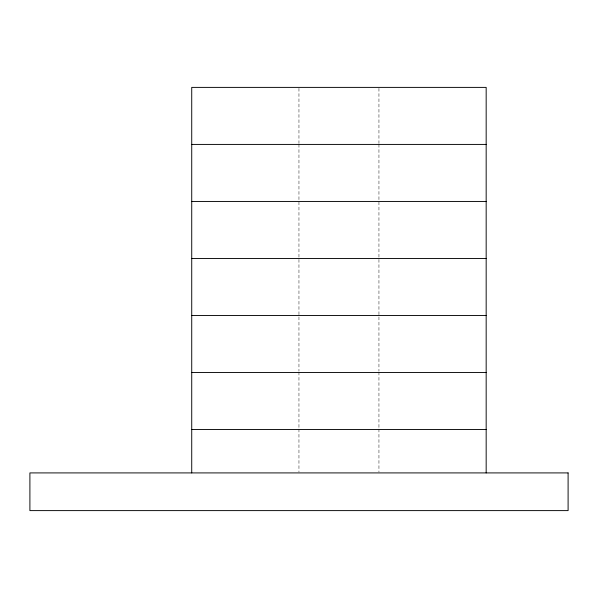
<?xml version="1.0" encoding="UTF-8"?>
<svg xmlns="http://www.w3.org/2000/svg" width="598" height="598" viewBox="0 0 598 598"><rect width="100%" height="100%" fill="white"/><g stroke="black" fill="none" stroke-linecap="round" stroke-linejoin="round"><path stroke-width="0.45" stroke-dasharray="2.99 2.24" d="M378.945 88.325L378.945 143.4M378.945 144.335L378.945 371.164M378.945 372.098L378.945 428.108M378.945 429.043L378.945 471.979M298.955 88.325L298.955 143.4M298.955 144.335L298.955 371.164M298.955 372.098L298.955 428.108M298.955 429.043L298.955 471.979"/><path stroke-width="0.9" d="M191.726 144.417L486.167 144.417M191.726 201.444L486.167 201.444M191.726 258.471L486.167 258.471M191.726 315.497L486.167 315.497M191.726 372.524L486.167 372.524M191.726 429.551L486.167 429.551M486.167 472.913L486.167 87.39L191.726 87.39L191.726 472.913M568.1 472.913L29.9 472.913L29.9 510.61L568.1 510.61L568.1 472.913"/></g></svg>
